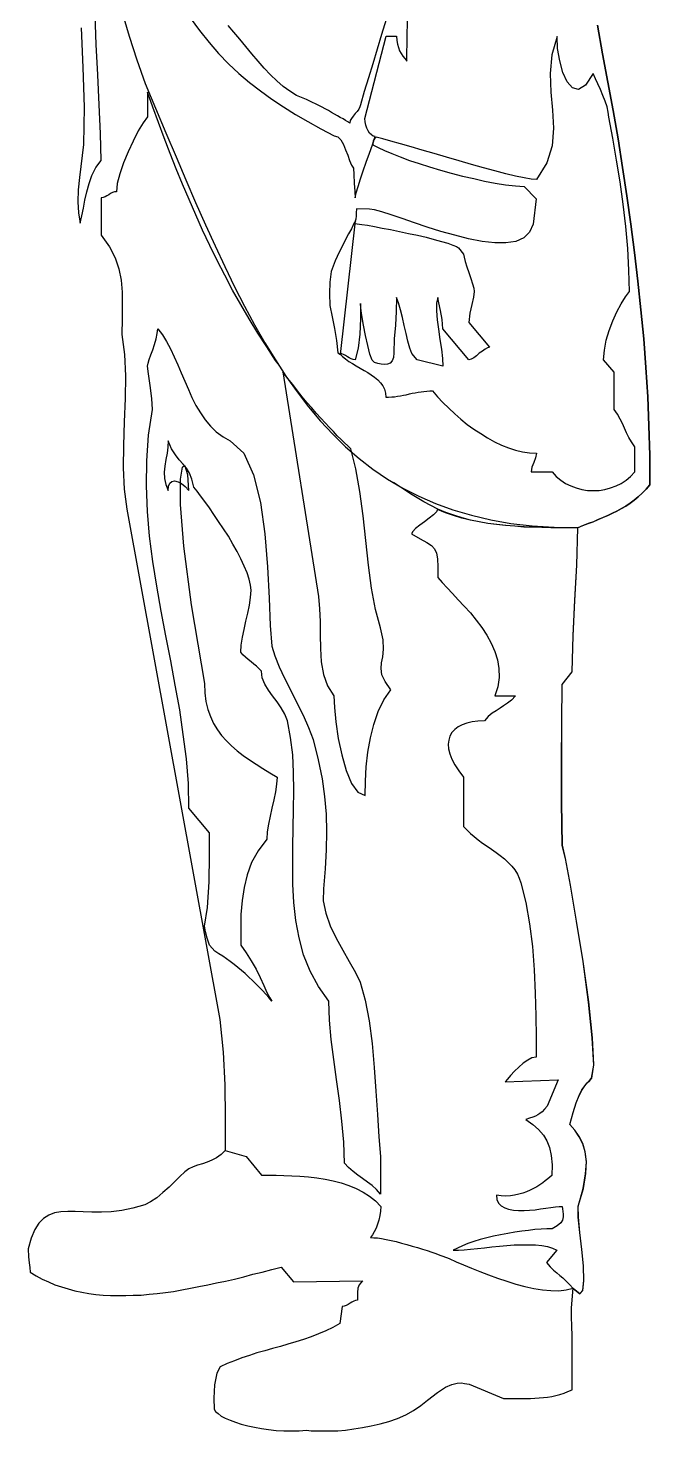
# Model space of a CAD drawing. Header units: millimetres. Extents: x -1621.3 to -1620.64, y 1857.51 to 1859.27.
# Drawn here: x -1621.076 to -1620.644, y 1857.506 to 1858.482 of the extents above; entities that cross this region are included whole.
import ezdxf

# ---------------------------------------------------------------- set-up
doc = ezdxf.new("R2010")
doc.units = ezdxf.units.MM
doc.header["$LTSCALE"] = 10
doc.layers.add('Humanos', color=2, linetype='Continuous')

msp = doc.modelspace()

# ---------------------------------------------------------------- linework, layer by layer
at = {"layer": 'Humanos'}
for points in [[(-1621.01071, 1858.49263), (-1621.00585, 1858.4761), (-1621.0006, 1858.45957), (-1620.99476, 1858.44323), (-1620.98756, 1858.42592), (-1620.98037, 1858.40881), (-1620.97336, 1858.39228), (-1620.96656, 1858.37614), (-1620.95975, 1858.36038), (-1620.95294, 1858.34501), (-1620.94614, 1858.33023), (-1620.93952, 1858.31584), (-1620.93272, 1858.30185), (-1620.92572, 1858.28843), (-1620.91871, 1858.2754), (-1620.91171, 1858.26295), (-1620.90432, 1858.25108), (-1620.89693, 1858.23961), (-1620.88915, 1858.22872), (-1620.88118, 1858.21841), (-1620.87301, 1858.20849), (-1620.86445, 1858.19935), (-1620.85551, 1858.1906), (-1620.84617, 1858.18243), (-1620.83645, 1858.17504), (-1620.82633, 1858.16804), (-1620.81564, 1858.16181), (-1620.80455, 1858.15617), (-1620.79288, 1858.15112), (-1620.78082, 1858.14664), (-1620.76798, 1858.14295), (-1620.75456, 1858.13984), (-1620.74056, 1858.13731), (-1620.72578, 1858.13556), (-1620.71042, 1858.13459), (-1620.69427, 1858.1342)], [(-1620.96364, 1858.48874), (-1620.95703, 1858.47999), (-1620.95042, 1858.47163), (-1620.9438, 1858.46404), (-1620.9368, 1858.45685), (-1620.92961, 1858.45023), (-1620.92221, 1858.44382), (-1620.91463, 1858.43798), (-1620.90685, 1858.43234), (-1620.89868, 1858.4269), (-1620.89032, 1858.42165), (-1620.88176, 1858.41679), (-1620.87281, 1858.41173), (-1620.86348, 1858.40687), (-1620.86095, 1858.40609), (-1620.85881, 1858.40395), (-1620.85706, 1858.40083), (-1620.85551, 1858.39714), (-1620.85395, 1858.39325), (-1620.85278, 1858.38955), (-1620.85142, 1858.38645), (-1620.85006, 1858.3843), (-1620.84987, 1858.37983), (-1620.84948, 1858.37399), (-1620.84908, 1858.36816), (-1620.84889, 1858.36369), (-1620.84811, 1858.36719), (-1620.84675, 1858.37166), (-1620.8452, 1858.37692), (-1620.84325, 1858.38255), (-1620.84111, 1858.38858), (-1620.83897, 1858.3948), (-1620.83683, 1858.40064), (-1620.83489, 1858.40628), (-1620.83625, 1858.40648), (-1620.83742, 1858.40745), (-1620.83877, 1858.40861), (-1620.83975, 1858.41017), (-1620.84073, 1858.41212), (-1620.8415, 1858.41425), (-1620.84189, 1858.41659), (-1620.84208, 1858.41892), (-1620.8273, 1858.4761), (-1620.82011, 1858.4761), (-1620.81992, 1858.47299), (-1620.81952, 1858.47046), (-1620.81874, 1858.46813), (-1620.81797, 1858.46599), (-1620.8168, 1858.46404), (-1620.81564, 1858.4621), (-1620.81427, 1858.46054), (-1620.81291, 1858.45879), (-1620.81272, 1858.47669), (-1620.81213, 1858.49438)], [(-1621.0393, 1858.48194), (-1621.03813, 1858.45432), (-1621.03735, 1858.4267), (-1621.03774, 1858.40083), (-1621.04047, 1858.37789), (-1621.04144, 1858.36913), (-1621.04163, 1858.36096), (-1621.04124, 1858.35319), (-1621.04008, 1858.34599), (-1621.03891, 1858.35105), (-1621.03774, 1858.35649), (-1621.03677, 1858.36213), (-1621.03541, 1858.36777), (-1621.03385, 1858.37361), (-1621.03191, 1858.37924), (-1621.02918, 1858.38469), (-1621.02549, 1858.38975), (-1621.02588, 1858.40842), (-1621.02685, 1858.42845), (-1621.02782, 1858.44926), (-1621.02899, 1858.47026), (-1621.02957, 1858.49088)], [(-1620.8273, 1858.48758), (-1620.83042, 1858.47727), (-1620.83352, 1858.46696), (-1620.83664, 1858.45685), (-1620.83956, 1858.44713), (-1620.84247, 1858.43759), (-1620.8452, 1858.42845), (-1620.84559, 1858.4269), (-1620.84636, 1858.42534), (-1620.84753, 1858.42378), (-1620.84889, 1858.42223), (-1620.85026, 1858.42048), (-1620.85142, 1858.41892), (-1620.8522, 1858.41737), (-1620.85259, 1858.41561), (-1620.85395, 1858.41659), (-1620.85551, 1858.41737), (-1620.85725, 1858.41853), (-1620.8592, 1858.4195), (-1620.86115, 1858.42067), (-1620.86309, 1858.42184), (-1620.86523, 1858.42301), (-1620.86737, 1858.42437), (-1620.8697, 1858.42553), (-1620.87184, 1858.4267), (-1620.87417, 1858.42787), (-1620.87632, 1858.42903), (-1620.87845, 1858.43), (-1620.88079, 1858.43118), (-1620.88273, 1858.43196), (-1620.88488, 1858.43293), (-1620.88954, 1858.43487), (-1620.89421, 1858.43779), (-1620.89887, 1858.4411), (-1620.90335, 1858.44498), (-1620.90763, 1858.44926), (-1620.9121, 1858.45393), (-1620.91638, 1858.45879), (-1620.92066, 1858.46385), (-1620.92475, 1858.4689), (-1620.92902, 1858.47396), (-1620.9331, 1858.47882), (-1620.93719, 1858.48349)], [(-1620.69427, 1858.1342), (-1620.69058, 1858.13575), (-1620.68688, 1858.13711), (-1620.68338, 1858.13848), (-1620.67988, 1858.14003), (-1620.67658, 1858.14139), (-1620.67327, 1858.14276), (-1620.66996, 1858.14431), (-1620.66685, 1858.14586), (-1620.66373, 1858.14762), (-1620.66063, 1858.14937), (-1620.65771, 1858.15131), (-1620.65479, 1858.15345), (-1620.65207, 1858.15578), (-1620.64934, 1858.15832), (-1620.64662, 1858.16103), (-1620.6439, 1858.16415), (-1620.64409, 1858.18476), (-1620.64468, 1858.20519), (-1620.64546, 1858.22541), (-1620.64682, 1858.24564), (-1620.64818, 1858.26567), (-1620.65013, 1858.2857), (-1620.65226, 1858.30573), (-1620.6546, 1858.32557), (-1620.65713, 1858.3454), (-1620.65985, 1858.36505), (-1620.66296, 1858.38488), (-1620.66607, 1858.40472), (-1620.66957, 1858.42437), (-1620.67307, 1858.4442), (-1620.67677, 1858.46385), (-1620.68047, 1858.48369)], [(-1620.68047, 1858.48369), (-1620.67677, 1858.46385), (-1620.67307, 1858.4442), (-1620.66957, 1858.42437), (-1620.66607, 1858.40472), (-1620.66296, 1858.38488), (-1620.65985, 1858.36505), (-1620.65713, 1858.3454), (-1620.6546, 1858.32557), (-1620.65226, 1858.30573), (-1620.65013, 1858.2857), (-1620.64818, 1858.26567), (-1620.64682, 1858.24564), (-1620.64546, 1858.22541), (-1620.64468, 1858.20519), (-1620.64409, 1858.18476), (-1620.6439, 1858.16415), (-1620.64662, 1858.16103), (-1620.64934, 1858.15832), (-1620.65207, 1858.15578), (-1620.65479, 1858.15345), (-1620.65771, 1858.15131), (-1620.66063, 1858.14937), (-1620.66373, 1858.14762), (-1620.66685, 1858.14586), (-1620.66996, 1858.14431), (-1620.67327, 1858.14276), (-1620.67638, 1858.14139), (-1620.67988, 1858.14003), (-1620.68318, 1858.13848), (-1620.68688, 1858.13711), (-1620.69039, 1858.13575), (-1620.69408, 1858.1342), (-1620.69408, 1858.1342)], [(-1620.83645, 1858.40064), (-1620.83294, 1858.39869), (-1620.82847, 1858.39656), (-1620.82341, 1858.39441), (-1620.81758, 1858.39209), (-1620.81116, 1858.38975), (-1620.80435, 1858.38761), (-1620.79716, 1858.38527), (-1620.78957, 1858.38294), (-1620.78199, 1858.3808), (-1620.77421, 1858.37886), (-1620.76643, 1858.37711), (-1620.75884, 1858.37535), (-1620.75145, 1858.37399), (-1620.74425, 1858.37283), (-1620.73745, 1858.37205), (-1620.73123, 1858.37147), (-1620.72306, 1858.3631), (-1620.7252, 1858.3454), (-1620.72753, 1858.33976), (-1620.73162, 1858.33588), (-1620.73706, 1858.33335), (-1620.74406, 1858.33238), (-1620.75184, 1858.33238), (-1620.7606, 1858.33335), (-1620.76993, 1858.33509), (-1620.77946, 1858.33763), (-1620.78918, 1858.34034), (-1620.79871, 1858.34327), (-1620.80766, 1858.34638), (-1620.81622, 1858.34929), (-1620.8238, 1858.35183), (-1620.83022, 1858.35396), (-1620.83548, 1858.35532), (-1620.83897, 1858.35591), (-1620.84792, 1858.3561), (-1620.84811, 1858.35319), (-1620.84811, 1858.35124), (-1620.84831, 1858.3489), (-1620.84928, 1858.34579), (-1620.84734, 1858.3456), (-1620.84422, 1858.34521), (-1620.84034, 1858.34462), (-1620.83548, 1858.34385), (-1620.83003, 1858.34268), (-1620.82419, 1858.34171), (-1620.81797, 1858.34034), (-1620.81174, 1858.33899), (-1620.80552, 1858.33763), (-1620.79949, 1858.33627), (-1620.79385, 1858.33471), (-1620.78879, 1858.33335), (-1620.78432, 1858.33218), (-1620.78082, 1858.33082), (-1620.77829, 1858.32984), (-1620.77693, 1858.32887), (-1620.77343, 1858.32459), (-1620.77304, 1858.32246), (-1620.77226, 1858.31934), (-1620.7711, 1858.31565), (-1620.76974, 1858.31176), (-1620.76837, 1858.30768), (-1620.76721, 1858.30398), (-1620.76643, 1858.30087), (-1620.76604, 1858.29854), (-1620.76662, 1858.29465), (-1620.76779, 1858.28959), (-1620.76915, 1858.28337), (-1620.76974, 1858.27695), (-1620.75535, 1858.25984), (-1620.7569, 1858.25945), (-1620.75845, 1858.25848), (-1620.7604, 1858.25711), (-1620.76254, 1858.25556), (-1620.76448, 1858.25381), (-1620.76643, 1858.25245), (-1620.76818, 1858.25147), (-1620.76974, 1858.25108), (-1620.78782, 1858.27268), (-1620.7884, 1858.27909), (-1620.78957, 1858.28531), (-1620.79074, 1858.29056), (-1620.79132, 1858.29446), (-1620.79229, 1858.29037), (-1620.79229, 1858.28512), (-1620.79191, 1858.2789), (-1620.79094, 1858.27229), (-1620.78996, 1858.26528), (-1620.78879, 1858.25848), (-1620.78821, 1858.25206), (-1620.78782, 1858.24661), (-1620.80572, 1858.25108), (-1620.80941, 1858.25536), (-1620.81077, 1858.25925), (-1620.81213, 1858.26392), (-1620.81349, 1858.26937), (-1620.81466, 1858.27501), (-1620.81603, 1858.28045), (-1620.81738, 1858.2859), (-1620.81874, 1858.29056), (-1620.82011, 1858.29446), (-1620.82031, 1858.28473), (-1620.82089, 1858.2752), (-1620.82166, 1858.26567), (-1620.82186, 1858.25595), (-1620.82225, 1858.25264), (-1620.82302, 1858.25031), (-1620.82458, 1858.24875), (-1620.82633, 1858.24798), (-1620.82847, 1858.24778), (-1620.83081, 1858.24798), (-1620.83314, 1858.24837), (-1620.83548, 1858.24914), (-1620.83703, 1858.25069), (-1620.83858, 1858.25497), (-1620.84014, 1858.261), (-1620.8417, 1858.26801), (-1620.84305, 1858.2752), (-1620.84422, 1858.28181), (-1620.84501, 1858.28707), (-1620.8452, 1858.29018), (-1620.8452, 1858.27968), (-1620.84559, 1858.26898), (-1620.84675, 1858.25906), (-1620.84889, 1858.25108), (-1620.85026, 1858.25128), (-1620.85162, 1858.25167), (-1620.85297, 1858.25245), (-1620.85414, 1858.25323), (-1620.85551, 1858.254), (-1620.85687, 1858.25478), (-1620.85822, 1858.25517), (-1620.85959, 1858.25536), (-1620.85764, 1858.25342), (-1620.85551, 1858.25167), (-1620.85317, 1858.24992), (-1620.85064, 1858.24837), (-1620.84811, 1858.2468), (-1620.84539, 1858.24525), (-1620.84267, 1858.2437), (-1620.84014, 1858.24233), (-1620.83761, 1858.24058), (-1620.83528, 1858.23903), (-1620.83314, 1858.23708), (-1620.83119, 1858.23514), (-1620.82964, 1858.233), (-1620.82847, 1858.23066), (-1620.82769, 1858.22794), (-1620.8275, 1858.22502), (-1620.82556, 1858.22502), (-1620.82341, 1858.22522), (-1620.82147, 1858.22541), (-1620.81933, 1858.2258), (-1620.81738, 1858.22599), (-1620.81525, 1858.22638), (-1620.8133, 1858.22677), (-1620.81116, 1858.22736), (-1620.80921, 1858.22775), (-1620.80708, 1858.22814), (-1620.80514, 1858.22853), (-1620.80299, 1858.22872), (-1620.80105, 1858.22911), (-1620.7991, 1858.2293), (-1620.79696, 1858.2295), (-1620.79502, 1858.2295), (-1620.79152, 1858.22541), (-1620.78782, 1858.22133), (-1620.78373, 1858.21744), (-1620.77965, 1858.21355), (-1620.77538, 1858.20985), (-1620.7709, 1858.20616), (-1620.76624, 1858.20286), (-1620.76157, 1858.19974), (-1620.7569, 1858.19682), (-1620.75204, 1858.1941), (-1620.74717, 1858.19176), (-1620.74231, 1858.18982), (-1620.73745, 1858.18827), (-1620.73239, 1858.1871), (-1620.72772, 1858.18632), (-1620.72286, 1858.18612), (-1620.72344, 1858.18282), (-1620.72461, 1858.17971), (-1620.72598, 1858.1764), (-1620.72656, 1858.1731), (-1620.71197, 1858.1731), (-1620.70905, 1858.16998), (-1620.70594, 1858.16746), (-1620.70263, 1858.16512), (-1620.69894, 1858.16337), (-1620.69525, 1858.16201), (-1620.69136, 1858.16084), (-1620.68727, 1858.16026), (-1620.68318, 1858.16006), (-1620.6793, 1858.16026), (-1620.67522, 1858.16084), (-1620.67132, 1858.16201), (-1620.66743, 1858.16337), (-1620.66393, 1858.16512), (-1620.66044, 1858.16746), (-1620.65732, 1858.16998), (-1620.6544, 1858.1731), (-1620.6544, 1858.1906), (-1620.65674, 1858.19391), (-1620.65868, 1858.19702), (-1620.66024, 1858.20032), (-1620.6616, 1858.20344), (-1620.66296, 1858.20674), (-1620.66452, 1858.20985), (-1620.66646, 1858.21316), (-1620.66879, 1858.21646), (-1620.66879, 1858.24253), (-1620.67619, 1858.25108), (-1620.6756, 1858.2577), (-1620.67443, 1858.2647), (-1620.6723, 1858.2715), (-1620.66977, 1858.27812), (-1620.66685, 1858.28434), (-1620.66393, 1858.28998), (-1620.66082, 1858.29485), (-1620.6581, 1858.29854), (-1620.65848, 1858.31331), (-1620.65926, 1858.32848), (-1620.66063, 1858.34385), (-1620.66257, 1858.35921), (-1620.66471, 1858.37477), (-1620.66704, 1858.38994), (-1620.66977, 1858.40511), (-1620.67249, 1858.41989), (-1620.67288, 1858.4232), (-1620.67365, 1858.4269), (-1620.67502, 1858.43079), (-1620.67658, 1858.43487), (-1620.67832, 1858.43895), (-1620.68008, 1858.44285), (-1620.68183, 1858.44654), (-1620.68338, 1858.45004), (-1620.68863, 1858.44207), (-1620.69349, 1858.43895), (-1620.69777, 1858.44012), (-1620.70147, 1858.4444), (-1620.70439, 1858.45082), (-1620.70653, 1858.45899), (-1620.70808, 1858.46755), (-1620.70847, 1858.47591), (-1620.71217, 1858.46307), (-1620.71333, 1858.45004), (-1620.71275, 1858.43721), (-1620.71158, 1858.42456), (-1620.711, 1858.41212), (-1620.71197, 1858.39986), (-1620.71567, 1858.388), (-1620.72286, 1858.37653), (-1620.72656, 1858.37672), (-1620.73142, 1858.3775), (-1620.73745, 1858.37886), (-1620.74406, 1858.38041), (-1620.75165, 1858.38236), (-1620.75962, 1858.3845), (-1620.76798, 1858.38683), (-1620.77654, 1858.38936), (-1620.7853, 1858.39189), (-1620.79385, 1858.39441), (-1620.80221, 1858.39675), (-1620.81, 1858.39908), (-1620.81738, 1858.40123), (-1620.82399, 1858.40317), (-1620.82964, 1858.40472), (-1620.8343, 1858.40589), (-1620.83548, 1858.40472), (-1620.83625, 1858.40336), (-1620.83645, 1858.40181), (-1620.83645, 1858.40064)], [(-1620.90238, 1858.24817), (-1620.90413, 1858.2505), (-1620.91035, 1858.26003), (-1620.91657, 1858.26956), (-1620.9226, 1858.27948), (-1620.92843, 1858.2894), (-1620.93408, 1858.29951), (-1620.93952, 1858.30981), (-1620.94478, 1858.32012), (-1620.94983, 1858.33062), (-1620.95489, 1858.34113), (-1620.95956, 1858.35183), (-1620.96422, 1858.36252), (-1620.96889, 1858.37322), (-1620.97317, 1858.38391), (-1620.97745, 1858.39461), (-1620.98153, 1858.4053), (-1620.98562, 1858.41601), (-1620.98951, 1858.4267), (-1620.9932, 1858.43721), (-1620.9932, 1858.42009), (-1620.99612, 1858.41581), (-1620.99962, 1858.41017), (-1621.00312, 1858.40317), (-1621.00662, 1858.39578), (-1621.00993, 1858.388), (-1621.01246, 1858.38041), (-1621.01421, 1858.37361), (-1621.01479, 1858.36797), (-1621.01615, 1858.36777), (-1621.01751, 1858.36738), (-1621.01887, 1858.36661), (-1621.02005, 1858.36583), (-1621.0214, 1858.36505), (-1621.02276, 1858.36427), (-1621.02413, 1858.36388), (-1621.02549, 1858.36369), (-1621.02549, 1858.33763), (-1621.01966, 1858.32965), (-1621.01577, 1858.32207), (-1621.01304, 1858.31429), (-1621.01149, 1858.30651), (-1621.0109, 1858.29815), (-1621.0109, 1858.28921), (-1621.0109, 1858.27948), (-1621.0111, 1858.26859), (-1621.00915, 1858.25478), (-1621.00856, 1858.2398), (-1621.00876, 1858.22405), (-1621.00935, 1858.20791), (-1621.00993, 1858.19157), (-1621.01013, 1858.17582), (-1621.00954, 1858.16103), (-1621.00759, 1858.14723), (-1620.94283, 1857.79228), (-1620.94069, 1857.76953), (-1620.93952, 1857.74677), (-1620.93913, 1857.72402), (-1620.93913, 1857.70126), (-1620.92455, 1857.69698), (-1620.91385, 1857.68396), (-1620.90899, 1857.68396), (-1620.90373, 1857.68396), (-1620.89848, 1857.68376), (-1620.89284, 1857.68357), (-1620.88721, 1857.68337), (-1620.88137, 1857.68279), (-1620.87554, 1857.6822), (-1620.8697, 1857.68123), (-1620.86406, 1857.68007), (-1620.85861, 1857.67871), (-1620.85317, 1857.67695), (-1620.84811, 1857.67481), (-1620.84325, 1857.67228), (-1620.83877, 1857.66956), (-1620.8347, 1857.66625), (-1620.831, 1857.66236), (-1620.83119, 1857.65906), (-1620.83158, 1857.65595), (-1620.83236, 1857.65284), (-1620.83333, 1857.64992), (-1620.8343, 1857.64719), (-1620.83567, 1857.64467), (-1620.83683, 1857.64253), (-1620.83819, 1857.64078), (-1620.83586, 1857.64058), (-1620.83333, 1857.64039), (-1620.83042, 1857.64), (-1620.8273, 1857.63942), (-1620.8238, 1857.63864), (-1620.82031, 1857.63786), (-1620.81661, 1857.63688), (-1620.81291, 1857.63591), (-1620.80921, 1857.63475), (-1620.80552, 1857.63378), (-1620.80202, 1857.63261), (-1620.79871, 1857.63163), (-1620.7956, 1857.63047), (-1620.79268, 1857.6295), (-1620.78996, 1857.62853), (-1620.78782, 1857.62775), (-1620.78354, 1857.626), (-1620.77868, 1857.62386), (-1620.77343, 1857.62172), (-1620.76798, 1857.61939), (-1620.76215, 1857.61705), (-1620.75612, 1857.61472), (-1620.7499, 1857.61238), (-1620.74348, 1857.61024), (-1620.73725, 1857.6083), (-1620.73084, 1857.60674), (-1620.72461, 1857.60519), (-1620.71858, 1857.60422), (-1620.71275, 1857.60383), (-1620.7073, 1857.60363), (-1620.70205, 1857.60422), (-1620.69719, 1857.60538), (-1620.69272, 1857.60168), (-1620.69058, 1857.60402), (-1620.6898, 1857.61083), (-1620.69019, 1857.62094), (-1620.69136, 1857.63241), (-1620.69272, 1857.64428), (-1620.69349, 1857.65478), (-1620.69369, 1857.66256), (-1620.69019, 1857.67481), (-1620.68844, 1857.68512), (-1620.68805, 1857.69349), (-1620.68882, 1857.70029), (-1620.69058, 1857.70612), (-1620.6931, 1857.71099), (-1620.69622, 1857.71527), (-1620.69952, 1857.71935), (-1620.69738, 1857.72772), (-1620.69525, 1857.73433), (-1620.6931, 1857.73939), (-1620.69097, 1857.74328), (-1620.68921, 1857.74619), (-1620.68746, 1857.74833), (-1620.68572, 1857.74989), (-1620.68435, 1857.75144), (-1620.68299, 1857.76078), (-1620.68377, 1857.77945), (-1620.68649, 1857.80454), (-1620.69039, 1857.83274), (-1620.69486, 1857.86074), (-1620.69913, 1857.88583), (-1620.70263, 1857.90431), (-1620.70478, 1857.91346), (-1620.70517, 1857.94302), (-1620.70517, 1857.9716), (-1620.70517, 1857.99903), (-1620.70497, 1858.02528), (-1620.69797, 1858.03404), (-1620.69738, 1858.05932), (-1620.69603, 1858.08383), (-1620.69466, 1858.10833), (-1620.69408, 1858.1342), (-1620.70011, 1858.1342), (-1620.70633, 1858.1342), (-1620.71255, 1858.1342), (-1620.71878, 1858.13439), (-1620.7252, 1858.13459), (-1620.73142, 1858.13497), (-1620.73784, 1858.13536), (-1620.74406, 1858.13575), (-1620.75029, 1858.13653), (-1620.75651, 1858.13731), (-1620.76254, 1858.13848), (-1620.76856, 1858.13964), (-1620.7744, 1858.1412), (-1620.78024, 1858.14295), (-1620.78588, 1858.14489), (-1620.79132, 1858.14723), (-1620.80105, 1858.15229), (-1620.81039, 1858.15793), (-1620.81952, 1858.16376), (-1620.82225, 1858.1657), (-1620.82225, 1858.1657)], [(-1620.84869, 1858.34774), (-1620.84967, 1858.34579), (-1620.85142, 1858.3421), (-1620.85336, 1858.3386), (-1620.85531, 1858.33509), (-1620.85745, 1858.33082), (-1620.85998, 1858.32596), (-1620.8627, 1858.31992), (-1620.86543, 1858.31254), (-1620.8664, 1858.30495), (-1620.86659, 1858.29718), (-1620.8664, 1858.28882), (-1620.86484, 1858.28103), (-1620.86328, 1858.27287), (-1620.86192, 1858.26451), (-1620.86095, 1858.25595), (-1620.859, 1858.25478), (-1620.859, 1858.25478), (-1620.84869, 1858.34774)], [(-1620.90666, 1857.80512), (-1620.90879, 1857.80765), (-1620.91094, 1857.80998), (-1620.91327, 1857.81251), (-1620.9156, 1857.81485), (-1620.91793, 1857.81718), (-1620.92027, 1857.81951), (-1620.9228, 1857.82184), (-1620.92533, 1857.82418), (-1620.92785, 1857.82632), (-1620.93039, 1857.82846), (-1620.93291, 1857.8306), (-1620.93564, 1857.83255), (-1620.93835, 1857.83449), (-1620.94089, 1857.83624), (-1620.9436, 1857.83799), (-1620.94633, 1857.83974), (-1620.95003, 1857.84402), (-1620.95061, 1857.84538), (-1620.95178, 1857.84888), (-1620.95294, 1857.85336), (-1620.95352, 1857.85724), (-1620.95158, 1857.87027), (-1620.95042, 1857.88798), (-1620.95003, 1857.90645), (-1620.95003, 1857.92201), (-1620.96442, 1857.93932), (-1620.96481, 1857.95643), (-1620.96617, 1857.97355), (-1620.96831, 1857.99047), (-1620.97084, 1858.00759), (-1620.97395, 1858.0247), (-1620.97706, 1858.04181), (-1620.98056, 1858.05913), (-1620.98367, 1858.07624), (-1620.98678, 1858.09355), (-1620.98951, 1858.11086), (-1620.99184, 1858.12837), (-1620.9932, 1858.14567), (-1620.99398, 1858.16337), (-1620.99378, 1858.18087), (-1620.99242, 1858.19858), (-1620.9897, 1858.21646), (-1620.99029, 1858.22425), (-1620.99145, 1858.2332), (-1620.99262, 1858.24136), (-1620.9932, 1858.24661), (-1620.99281, 1858.24875), (-1620.99204, 1858.25128), (-1620.99087, 1858.25459), (-1620.98951, 1858.25809), (-1620.98834, 1858.26178), (-1620.98717, 1858.26567), (-1620.9864, 1858.26937), (-1620.98601, 1858.27268), (-1620.98289, 1858.2684), (-1620.97998, 1858.26373), (-1620.97725, 1858.25867), (-1620.97473, 1858.25323), (-1620.9722, 1858.24759), (-1620.96987, 1858.24194), (-1620.96733, 1858.23611), (-1620.96481, 1858.23047), (-1620.96228, 1858.22483), (-1620.95956, 1858.21938), (-1620.95645, 1858.21413), (-1620.95314, 1858.20927), (-1620.94944, 1858.2048), (-1620.94536, 1858.2009), (-1620.94069, 1858.19741), (-1620.93564, 1858.19468), (-1620.9263, 1858.18612), (-1620.91949, 1858.17115), (-1620.91463, 1858.15189), (-1620.91171, 1858.12992), (-1620.90977, 1858.10697), (-1620.9086, 1858.08519), (-1620.90782, 1858.06632), (-1620.90666, 1858.05193), (-1620.90471, 1858.04512), (-1620.9016, 1858.03754), (-1620.8979, 1858.02956), (-1620.89362, 1858.0212), (-1620.88935, 1858.01245), (-1620.88507, 1858.00389), (-1620.88118, 1857.99533), (-1620.87806, 1857.98697), (-1620.87457, 1857.97297), (-1620.87184, 1857.95974), (-1620.87009, 1857.94729), (-1620.86892, 1857.93504), (-1620.86873, 1857.92279), (-1620.86892, 1857.91034), (-1620.8697, 1857.89711), (-1620.87087, 1857.88312), (-1620.87107, 1857.87475), (-1620.86931, 1857.86619), (-1620.8662, 1857.85744), (-1620.86212, 1857.84888), (-1620.85745, 1857.84052), (-1620.85297, 1857.83255), (-1620.84869, 1857.82496), (-1620.84539, 1857.81816), (-1620.84189, 1857.8057), (-1620.83917, 1857.79131), (-1620.83703, 1857.77556), (-1620.83567, 1857.75903), (-1620.8345, 1857.7425), (-1620.83333, 1857.72616), (-1620.83236, 1857.71079), (-1620.83119, 1857.69698), (-1620.83119, 1857.67092), (-1620.83391, 1857.67404), (-1620.83703, 1857.67676), (-1620.84034, 1857.67929), (-1620.84364, 1857.68181), (-1620.84695, 1857.68415), (-1620.85026, 1857.68667), (-1620.85336, 1857.6894), (-1620.85628, 1857.69251), (-1620.85667, 1857.7071), (-1620.85803, 1857.72168), (-1620.85979, 1857.73608), (-1620.86173, 1857.75047), (-1620.86367, 1857.76447), (-1620.86543, 1857.77848), (-1620.86679, 1857.79189), (-1620.86717, 1857.80512), (-1620.87437, 1857.81523), (-1620.88021, 1857.82593), (-1620.88468, 1857.83721), (-1620.88779, 1857.84908), (-1620.89013, 1857.86113), (-1620.89149, 1857.87378), (-1620.89207, 1857.88642), (-1620.89226, 1857.89945), (-1620.89226, 1857.91228), (-1620.89187, 1857.92551), (-1620.89168, 1857.93835), (-1620.89149, 1857.95137), (-1620.89168, 1857.96402), (-1620.89226, 1857.97627), (-1620.89382, 1857.98833), (-1620.89596, 1858), (-1620.89771, 1858.00467), (-1620.90024, 1858.00895), (-1620.90315, 1858.01323), (-1620.90627, 1858.01731), (-1620.90918, 1858.02139), (-1620.91171, 1858.02548), (-1620.91346, 1858.02995), (-1620.91404, 1858.03462), (-1620.9156, 1858.03617), (-1620.91735, 1858.03793), (-1620.9193, 1858.03948), (-1620.92124, 1858.04103), (-1620.92318, 1858.04259), (-1620.92514, 1858.04434), (-1620.92688, 1858.0459), (-1620.92843, 1858.04765), (-1620.92805, 1858.05271), (-1620.92727, 1858.05816), (-1620.92611, 1858.0636), (-1620.92475, 1858.06924), (-1620.92357, 1858.07488), (-1620.92241, 1858.08052), (-1620.92163, 1858.08577), (-1620.92124, 1858.09082), (-1620.92163, 1858.09433), (-1620.9226, 1858.09841), (-1620.92396, 1858.10289), (-1620.92591, 1858.10755), (-1620.92824, 1858.11261), (-1620.93097, 1858.11767), (-1620.93388, 1858.12292), (-1620.937, 1858.12837), (-1620.9403, 1858.13362), (-1620.9438, 1858.13867), (-1620.94711, 1858.14354), (-1620.95022, 1858.1482), (-1620.95333, 1858.15248), (-1620.95625, 1858.15637), (-1620.95877, 1858.15968), (-1620.96111, 1858.1624), (-1620.96228, 1858.16804), (-1620.96403, 1858.17232), (-1620.96617, 1858.17562), (-1620.9685, 1858.17854), (-1620.97123, 1858.18145), (-1620.97375, 1858.18496), (-1620.97648, 1858.18904), (-1620.97881, 1858.19468), (-1620.979, 1858.1904), (-1620.97959, 1858.18612), (-1620.98037, 1858.18165), (-1620.98115, 1858.17718), (-1620.98153, 1858.1729), (-1620.98134, 1858.16862), (-1620.98056, 1858.16434), (-1620.97881, 1858.16026), (-1620.97861, 1858.16318), (-1620.97764, 1858.16531), (-1620.97628, 1858.16648), (-1620.97434, 1858.16687), (-1620.972, 1858.16629), (-1620.96967, 1858.16512), (-1620.96714, 1858.16299), (-1620.96442, 1858.16026), (-1620.9652, 1858.17115), (-1620.96695, 1858.17698), (-1620.96908, 1858.1764), (-1620.97045, 1858.16804), (-1620.97045, 1858.15034), (-1620.96811, 1858.12155), (-1620.96286, 1858.08071), (-1620.95352, 1858.02586), (-1620.95333, 1858.01945), (-1620.95255, 1858.01342), (-1620.95119, 1858.00798), (-1620.94944, 1858.00292), (-1620.9473, 1857.99825), (-1620.94458, 1857.99378), (-1620.94166, 1857.98989), (-1620.93835, 1857.98599), (-1620.93486, 1857.9825), (-1620.93097, 1857.97919), (-1620.92669, 1857.97588), (-1620.92241, 1857.97277), (-1620.91774, 1857.96985), (-1620.91307, 1857.96693), (-1620.90821, 1857.96383), (-1620.90315, 1857.96091), (-1620.90354, 1857.95585), (-1620.90432, 1857.9506), (-1620.90549, 1857.94496), (-1620.90666, 1857.93932), (-1620.90801, 1857.93368), (-1620.90918, 1857.92824), (-1620.90997, 1857.92279), (-1620.91035, 1857.91773), (-1620.91638, 1857.90956), (-1620.92085, 1857.90139), (-1620.92396, 1857.89284), (-1620.92611, 1857.88409), (-1620.92746, 1857.87494), (-1620.92824, 1857.86522), (-1620.92843, 1857.85511), (-1620.92843, 1857.84402), (-1620.92455, 1857.83877), (-1620.92105, 1857.83313), (-1620.91774, 1857.82729), (-1620.91483, 1857.82146), (-1620.91229, 1857.81601), (-1620.91016, 1857.81115), (-1620.90821, 1857.80746), (-1620.90666, 1857.80512)], [(-1620.85181, 1858.18924), (-1620.85395, 1858.19118), (-1620.85628, 1858.19332), (-1620.85861, 1858.19565), (-1620.86134, 1858.19819), (-1620.86386, 1858.2011), (-1620.86679, 1858.20402), (-1620.8697, 1858.20713), (-1620.87281, 1858.21044), (-1620.87593, 1858.21394), (-1620.87904, 1858.21764), (-1620.88234, 1858.22133), (-1620.88565, 1858.22541), (-1620.88895, 1858.2295), (-1620.89226, 1858.23378), (-1620.89577, 1858.23825), (-1620.89907, 1858.24273), (-1620.87437, 1858.08654), (-1620.87359, 1858.07799), (-1620.8732, 1858.06905), (-1620.8732, 1858.05971), (-1620.87301, 1858.05018), (-1620.87242, 1858.04103), (-1620.87087, 1858.03228), (-1620.86814, 1858.02431), (-1620.86367, 1858.01731), (-1620.86328, 1858.00934), (-1620.86231, 1857.99922), (-1620.86056, 1857.98775), (-1620.85822, 1857.97627), (-1620.85512, 1857.96538), (-1620.85142, 1857.95643), (-1620.84695, 1857.9504), (-1620.84189, 1857.94807), (-1620.8417, 1857.95799), (-1620.84111, 1857.96811), (-1620.83995, 1857.97822), (-1620.83819, 1857.98814), (-1620.83586, 1857.99747), (-1620.83275, 1858.00641), (-1620.82886, 1858.01459), (-1620.82399, 1858.02158), (-1620.82808, 1858.02742), (-1620.83022, 1858.03209), (-1620.83081, 1858.03637), (-1620.83042, 1858.04026), (-1620.82964, 1858.04454), (-1620.82925, 1858.04979), (-1620.82944, 1858.0564), (-1620.83119, 1858.06476), (-1620.8347, 1858.07741), (-1620.83742, 1858.09219), (-1620.83956, 1858.10833), (-1620.8415, 1858.12544), (-1620.84325, 1858.14256), (-1620.84559, 1858.15948), (-1620.84831, 1858.17523), (-1620.85181, 1858.18924), (-1620.85181, 1858.18924)], [(-1620.79152, 1858.14703), (-1620.79229, 1858.14528), (-1620.79443, 1858.14315), (-1620.79735, 1858.14081), (-1620.80066, 1858.13848), (-1620.80396, 1858.13595), (-1620.80688, 1858.13381), (-1620.80882, 1858.13167), (-1620.80961, 1858.12992), (-1620.80357, 1858.12661), (-1620.7991, 1858.12409), (-1620.7958, 1858.12194), (-1620.79365, 1858.11961), (-1620.79229, 1858.11669), (-1620.79171, 1858.11261), (-1620.79132, 1858.10697), (-1620.79132, 1858.09958), (-1620.7884, 1858.09627), (-1620.78491, 1858.09258), (-1620.78121, 1858.0885), (-1620.77713, 1858.08421), (-1620.77304, 1858.07974), (-1620.76876, 1858.07507), (-1620.76468, 1858.07002), (-1620.76079, 1858.06496), (-1620.75729, 1858.05951), (-1620.75417, 1858.05407), (-1620.75184, 1858.04824), (-1620.7499, 1858.0424), (-1620.74892, 1858.03637), (-1620.74873, 1858.03015), (-1620.7497, 1858.02373), (-1620.75184, 1858.01731), (-1620.73745, 1858.01731), (-1620.74018, 1858.01439), (-1620.74289, 1858.01225), (-1620.74562, 1858.01031), (-1620.74814, 1858.00875), (-1620.75087, 1858.007), (-1620.75359, 1858.00525), (-1620.75632, 1858.00292), (-1620.75903, 1858), (-1620.76351, 1857.99981), (-1620.76759, 1857.99922), (-1620.77129, 1857.99845), (-1620.7744, 1857.99728), (-1620.77732, 1857.99572), (-1620.77965, 1857.99397), (-1620.7816, 1857.99183), (-1620.78296, 1857.9893), (-1620.78373, 1857.98658), (-1620.78412, 1857.98367), (-1620.78393, 1857.98055), (-1620.78296, 1857.97705), (-1620.7816, 1857.97336), (-1620.77946, 1857.96947), (-1620.77674, 1857.96519), (-1620.77343, 1857.96091), (-1620.77343, 1857.92648), (-1620.77129, 1857.92415), (-1620.76876, 1857.92162), (-1620.76604, 1857.91948), (-1620.76331, 1857.91715), (-1620.76021, 1857.91501), (-1620.75709, 1857.91287), (-1620.75398, 1857.91073), (-1620.75087, 1857.9084), (-1620.74795, 1857.90625), (-1620.74504, 1857.90392), (-1620.74251, 1857.90139), (-1620.73998, 1857.89887), (-1620.73784, 1857.89633), (-1620.73609, 1857.89342), (-1620.73473, 1857.8905), (-1620.73375, 1857.88739), (-1620.73026, 1857.87358), (-1620.72753, 1857.8588), (-1620.72559, 1857.84305), (-1620.72442, 1857.8269), (-1620.72364, 1857.81057), (-1620.72325, 1857.79481), (-1620.72306, 1857.78003), (-1620.72306, 1857.76622), (-1620.72598, 1857.76564), (-1620.72889, 1857.76409), (-1620.732, 1857.76194), (-1620.73512, 1857.75922), (-1620.73803, 1857.7563), (-1620.74076, 1857.75339), (-1620.74289, 1857.75086), (-1620.74465, 1857.74892), (-1620.70769, 1857.75028), (-1620.71528, 1857.73199), (-1620.71722, 1857.72985), (-1620.71878, 1857.72811), (-1620.72034, 1857.72693), (-1620.72189, 1857.72596), (-1620.72344, 1857.72499), (-1620.72539, 1857.72441), (-1620.72753, 1857.72363), (-1620.73026, 1857.72285), (-1620.72539, 1857.71935), (-1620.72131, 1857.71585), (-1620.718, 1857.71196), (-1620.71548, 1857.70788), (-1620.71372, 1857.70321), (-1620.71255, 1857.69776), (-1620.71197, 1857.69134), (-1620.71217, 1857.68376), (-1620.71352, 1857.68259), (-1620.71489, 1857.68142), (-1620.71664, 1857.68007), (-1620.71839, 1857.67871), (-1620.72034, 1857.67734), (-1620.72247, 1857.67598), (-1620.72481, 1857.67481), (-1620.72714, 1857.67365), (-1620.72967, 1857.67248), (-1620.7322, 1857.6715), (-1620.73512, 1857.67073), (-1620.73803, 1857.67015), (-1620.74095, 1857.66976), (-1620.74406, 1857.66956), (-1620.74737, 1857.66976), (-1620.75068, 1857.67015), (-1620.75029, 1857.66703), (-1620.74912, 1857.6647), (-1620.74737, 1857.66276), (-1620.74484, 1857.66139), (-1620.74212, 1857.66042), (-1620.73881, 1857.65964), (-1620.73531, 1857.65945), (-1620.73142, 1857.65945), (-1620.72753, 1857.65964), (-1620.72364, 1857.66003), (-1620.71995, 1857.66062), (-1620.71625, 1857.661), (-1620.71275, 1857.66159), (-1620.70964, 1857.66197), (-1620.70711, 1857.66217), (-1620.70497, 1857.66236), (-1620.70478, 1857.66062), (-1620.70439, 1857.65887), (-1620.70419, 1857.65692), (-1620.70419, 1857.65498), (-1620.70478, 1857.65284), (-1620.70594, 1857.65089), (-1620.70847, 1857.64875), (-1620.71197, 1857.6468), (-1620.71548, 1857.6468), (-1620.71956, 1857.64661), (-1620.72383, 1857.64622), (-1620.72831, 1857.64564), (-1620.73297, 1857.64506), (-1620.73784, 1857.64447), (-1620.7427, 1857.6435), (-1620.74776, 1857.64253), (-1620.75262, 1857.64155), (-1620.75729, 1857.64039), (-1620.76196, 1857.63922), (-1620.76643, 1857.63786), (-1620.77052, 1857.6365), (-1620.77421, 1857.63494), (-1620.77771, 1857.63339), (-1620.78063, 1857.63183), (-1620.77693, 1857.63183), (-1620.77304, 1857.63222), (-1620.76856, 1857.63261), (-1620.7639, 1857.633), (-1620.75884, 1857.63359), (-1620.75378, 1857.63417), (-1620.74853, 1857.63475), (-1620.74328, 1857.63514), (-1620.73823, 1857.63553), (-1620.73297, 1857.63572), (-1620.72811, 1857.63572), (-1620.72344, 1857.63553), (-1620.71917, 1857.63514), (-1620.71509, 1857.63436), (-1620.71158, 1857.6332), (-1620.70866, 1857.63183), (-1620.71586, 1857.62328), (-1620.71333, 1857.62036), (-1620.711, 1857.61803), (-1620.70866, 1857.61608), (-1620.70653, 1857.61433), (-1620.70439, 1857.61258), (-1620.70205, 1857.61044), (-1620.69972, 1857.60811), (-1620.69719, 1857.60519), (-1620.69272, 1857.60149), (-1620.69058, 1857.60383), (-1620.6898, 1857.61063), (-1620.69019, 1857.62074), (-1620.69136, 1857.63241), (-1620.69272, 1857.64428), (-1620.69369, 1857.65478), (-1620.69388, 1857.66236), (-1620.69039, 1857.67481), (-1620.68863, 1857.68493), (-1620.68805, 1857.69329), (-1620.68882, 1857.70029), (-1620.69058, 1857.70593), (-1620.6931, 1857.71079), (-1620.69622, 1857.71527), (-1620.69952, 1857.71935), (-1620.69738, 1857.72772), (-1620.69525, 1857.73433), (-1620.6931, 1857.73939), (-1620.69116, 1857.74328), (-1620.68921, 1857.74619), (-1620.68746, 1857.74833), (-1620.68591, 1857.74989), (-1620.68455, 1857.75144), (-1620.68299, 1857.76058), (-1620.68396, 1857.77945), (-1620.68669, 1857.80434), (-1620.69039, 1857.83255), (-1620.69486, 1857.86074), (-1620.69913, 1857.88564), (-1620.70263, 1857.90431), (-1620.70497, 1857.91326), (-1620.70536, 1857.94302), (-1620.70536, 1857.97141), (-1620.70517, 1857.99883), (-1620.70497, 1858.02528), (-1620.69797, 1858.03404), (-1620.69738, 1858.05913), (-1620.69603, 1858.08363), (-1620.69466, 1858.10833), (-1620.69408, 1858.1342), (-1620.70031, 1858.1342), (-1620.70633, 1858.1342), (-1620.71275, 1858.1342), (-1620.71897, 1858.13439), (-1620.7252, 1858.13459), (-1620.73162, 1858.13478), (-1620.73784, 1858.13536), (-1620.74425, 1858.13575), (-1620.75048, 1858.13653), (-1620.75651, 1858.13731), (-1620.76273, 1858.13828), (-1620.76876, 1858.13964), (-1620.7746, 1858.141), (-1620.78043, 1858.14276), (-1620.78607, 1858.1447), (-1620.79152, 1858.14703)], [(-1620.93913, 1857.70126), (-1620.94205, 1857.69835), (-1620.94517, 1857.69621), (-1620.94847, 1857.69446), (-1620.95178, 1857.6931), (-1620.95509, 1857.69193), (-1620.95839, 1857.69095), (-1620.9615, 1857.68979), (-1620.96442, 1857.68843), (-1620.96733, 1857.68629), (-1620.97064, 1857.68318), (-1620.97434, 1857.67948), (-1620.97822, 1857.67578), (-1620.9825, 1857.67189), (-1620.98678, 1857.6684), (-1620.99107, 1857.66548), (-1620.99515, 1857.66354), (-1621.00331, 1857.661), (-1621.0111, 1857.65945), (-1621.01848, 1857.65867), (-1621.0253, 1857.65829), (-1621.03191, 1857.65829), (-1621.03793, 1857.65867), (-1621.04357, 1857.65887), (-1621.04863, 1857.65887), (-1621.05349, 1857.65867), (-1621.05777, 1857.6579), (-1621.06186, 1857.65633), (-1621.06556, 1857.65401), (-1621.06866, 1857.6507), (-1621.07158, 1857.64622), (-1621.07411, 1857.64019), (-1621.07625, 1857.63281), (-1621.07606, 1857.62716), (-1621.07547, 1857.62308), (-1621.07509, 1857.61977), (-1621.07489, 1857.61666), (-1621.07061, 1857.61414), (-1621.06653, 1857.6118), (-1621.06205, 1857.60985), (-1621.05758, 1857.60791), (-1621.0531, 1857.60635), (-1621.04843, 1857.60499), (-1621.04377, 1857.60363), (-1621.03891, 1857.60266), (-1621.03404, 1857.60188), (-1621.02918, 1857.6011), (-1621.02413, 1857.60071), (-1621.01887, 1857.60032), (-1621.01382, 1857.60032), (-1621.00837, 1857.60032), (-1621.00312, 1857.60052), (-1620.99767, 1857.60071), (-1620.99204, 1857.60129), (-1620.98659, 1857.60188), (-1620.98076, 1857.60246), (-1620.97512, 1857.60325), (-1620.96928, 1857.60422), (-1620.96325, 1857.60538), (-1620.95742, 1857.60655), (-1620.95119, 1857.60772), (-1620.94517, 1857.60908), (-1620.93894, 1857.61044), (-1620.93272, 1857.6118), (-1620.9263, 1857.61336), (-1620.91988, 1857.61511), (-1620.91346, 1857.61666), (-1620.90685, 1857.61842), (-1620.90024, 1857.62016), (-1620.89168, 1857.60985), (-1620.84383, 1857.61063), (-1620.84598, 1857.60791), (-1620.84695, 1857.60557), (-1620.84714, 1857.60246), (-1620.84714, 1857.59721), (-1620.8485, 1857.59701), (-1620.84987, 1857.59643), (-1620.85123, 1857.59585), (-1620.85239, 1857.59507), (-1620.85375, 1857.5941), (-1620.85512, 1857.59352), (-1620.85648, 1857.59294), (-1620.85784, 1857.59274), (-1620.85959, 1857.58087), (-1620.86426, 1857.57816), (-1620.86931, 1857.57582), (-1620.87437, 1857.57368), (-1620.87943, 1857.57173), (-1620.88468, 1857.56979), (-1620.89013, 1857.56824), (-1620.89557, 1857.56648), (-1620.90082, 1857.56493), (-1620.90627, 1857.56357), (-1620.91171, 1857.56201), (-1620.91716, 1857.56045), (-1620.92241, 1857.55871), (-1620.92766, 1857.55695), (-1620.93272, 1857.55501), (-1620.93777, 1857.55307), (-1620.94263, 1857.55073), (-1620.94497, 1857.54645), (-1620.94653, 1857.53829), (-1620.94711, 1857.52895), (-1620.94691, 1857.52136), (-1620.94594, 1857.51981), (-1620.94419, 1857.51825), (-1620.94205, 1857.5165), (-1620.93913, 1857.51514), (-1620.93583, 1857.51359), (-1620.93213, 1857.51222), (-1620.92805, 1857.51086), (-1620.92357, 1857.50969), (-1620.9189, 1857.50872), (-1620.91404, 1857.50794), (-1620.90899, 1857.50716), (-1620.90373, 1857.50658), (-1620.89848, 1857.50638), (-1620.89304, 1857.50619), (-1620.88779, 1857.50638), (-1620.88273, 1857.50677), (-1620.87943, 1857.50638), (-1620.87554, 1857.50619), (-1620.87107, 1857.50619), (-1620.8662, 1857.50619), (-1620.86095, 1857.50638), (-1620.85551, 1857.50677), (-1620.84967, 1857.50755), (-1620.84364, 1857.50853), (-1620.83761, 1857.50969), (-1620.83139, 1857.51105), (-1620.82536, 1857.5128), (-1620.81952, 1857.51494), (-1620.81369, 1857.51747), (-1620.80824, 1857.52039), (-1620.80318, 1857.52389), (-1620.79852, 1857.52758), (-1620.79171, 1857.53284), (-1620.78607, 1857.53653), (-1620.7816, 1857.53848), (-1620.7779, 1857.53945), (-1620.77499, 1857.53964), (-1620.77284, 1857.53926), (-1620.7711, 1857.53887), (-1620.76954, 1857.53867), (-1620.74562, 1857.52876), (-1620.74231, 1857.52876), (-1620.7392, 1857.52876), (-1620.73609, 1857.52876), (-1620.73297, 1857.52876), (-1620.72987, 1857.52876), (-1620.72695, 1857.52876), (-1620.72403, 1857.52895), (-1620.72092, 1857.52914), (-1620.718, 1857.52934), (-1620.71509, 1857.52973), (-1620.71217, 1857.53011), (-1620.70944, 1857.53089), (-1620.70653, 1857.53147), (-1620.70361, 1857.53245), (-1620.70089, 1857.53362), (-1620.69797, 1857.53478), (-1620.69797, 1857.57173), (-1620.69816, 1857.57971), (-1620.69855, 1857.58477), (-1620.69855, 1857.59176), (-1620.69719, 1857.60538), (-1620.69272, 1857.60168), (-1620.69058, 1857.60402), (-1620.6898, 1857.61083), (-1620.69019, 1857.62094), (-1620.69136, 1857.63241), (-1620.69272, 1857.64428), (-1620.69349, 1857.65478), (-1620.69369, 1857.66256), (-1620.69019, 1857.67481), (-1620.68844, 1857.68512), (-1620.68805, 1857.69349), (-1620.68882, 1857.70029), (-1620.69058, 1857.70612), (-1620.6931, 1857.71099), (-1620.69622, 1857.71527), (-1620.69952, 1857.71935), (-1620.69738, 1857.72772), (-1620.69525, 1857.73433), (-1620.6931, 1857.73939), (-1620.69097, 1857.74328), (-1620.68921, 1857.74619), (-1620.68746, 1857.74833), (-1620.68572, 1857.74989), (-1620.68435, 1857.75144), (-1620.68299, 1857.76078), (-1620.68377, 1857.77945), (-1620.68649, 1857.80454), (-1620.69039, 1857.83274), (-1620.69486, 1857.86074), (-1620.69913, 1857.88583), (-1620.70263, 1857.90431), (-1620.70478, 1857.91346), (-1620.70517, 1857.94302), (-1620.70517, 1857.9716), (-1620.70517, 1857.99903), (-1620.70497, 1858.02528), (-1620.69797, 1858.03404), (-1620.69738, 1858.05932), (-1620.69603, 1858.08383), (-1620.69466, 1858.10833), (-1620.69408, 1858.1342), (-1620.69408, 1858.1342), (-1620.69408, 1858.1342)], [(-1620.93913, 1857.70126), (-1620.93913, 1857.70126)]]:
    msp.add_lwpolyline(points, dxfattribs=at)

doc.saveas('drawing.dxf')
